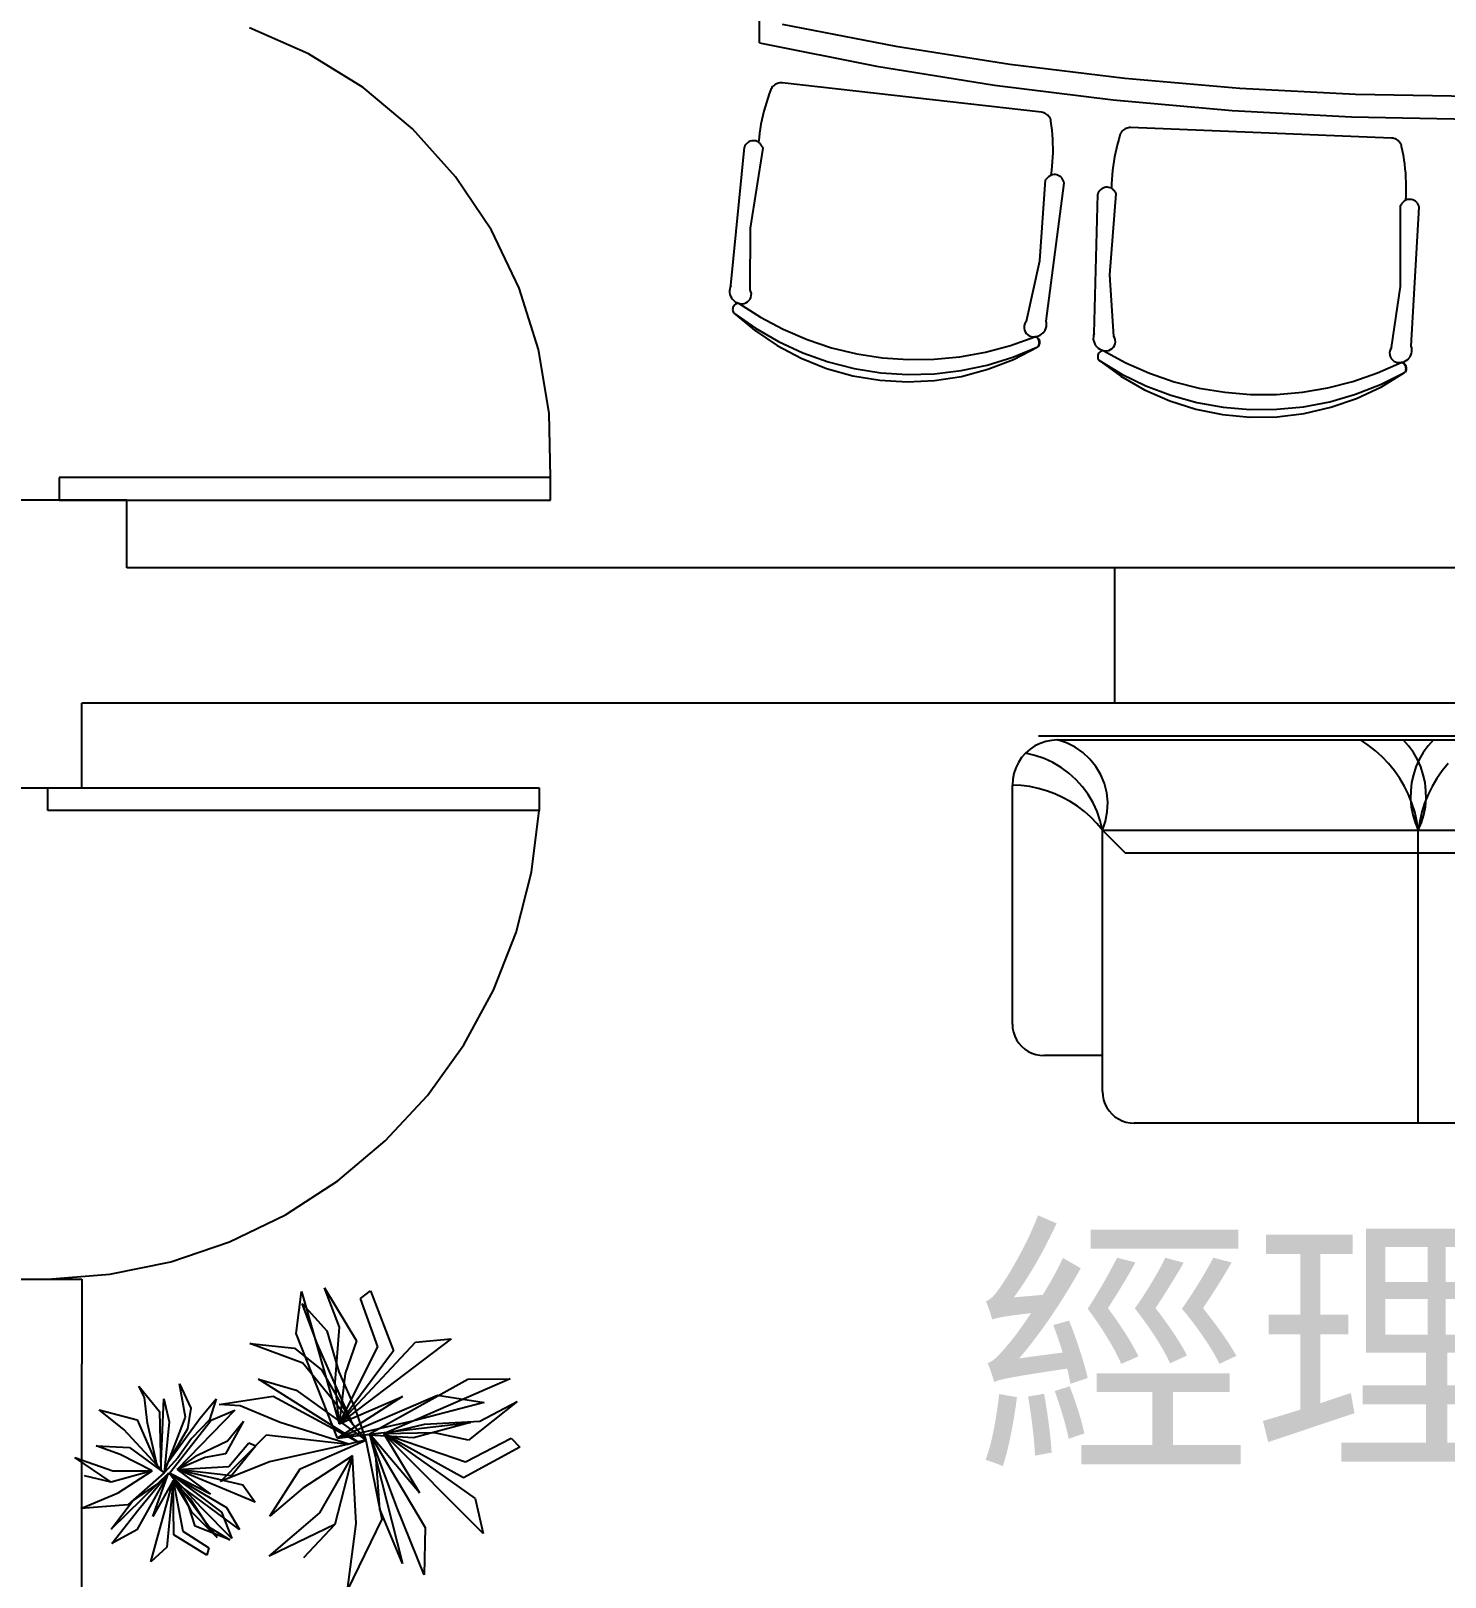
# Model space of a CAD drawing. Header units: centimetres. Extents: x 1966 to 8787, y 7398 to 12383.
# Drawn here: x 7792.5 to 8042.9, y 11177.7 to 11451.6 of the extents above; entities that cross this region are included whole.
import ezdxf

# ---------------------------------------------------------------- set-up
doc = ezdxf.new("R2010")
doc.units = ezdxf.units.CM
doc.styles.get("Standard").update_dxf_attribs({"font": 'arial.ttf', "height": 10})

# ---------------------------------------------------------------- blocks, each defined once
blk = doc.blocks.new('沙發組')
for p, q in [((-157.82, 0.5), (-260.42, 0.5)), ((-262.69, -2.49), (-263.38, -3.28)), ((-261.9, -1.8), (-262.69, -2.49)), ((-261.02, -2.89), (-262.69, -2.49)), ((-261.03, -1.22), (-261.9, -1.8)), ((-260.09, -0.76), (-261.03, -1.22)), ((-259.11, -0.42), (-260.09, -0.76)), ((-258.08, -0.22), (-259.11, -0.42)), ((-257.04, -0.15), (-258.08, -0.22)), ((-257.04, -0.15), (-203.4, -0.15)), ((-255.44, -0.68), (-257.04, -0.15)), ((-253.93, -1.43), (-255.44, -0.68)), ((-252.54, -2.39), (-253.93, -1.43)), ((-251.3, -3.54), (-252.54, -2.39)), ((-202.04, -1.05), (-203.4, -0.15)), ((-203.4, -0.15), (-195.82, -0.15)), ((-200.75, -2.06), (-202.04, -1.05)), ((-199.53, -3.16), (-200.75, -2.06)), ((-194.87, -1.22), (-195.82, -0.15)), ((-195.82, -0.15), (-190.46, -0.15)), ((-194.02, -2.39), (-194.87, -1.22)), ((-193.3, -3.63), (-194.02, -2.39)), ((-192.26, -2.39), (-192.98, -3.63)), ((-191.41, -1.22), (-192.26, -2.39)), ((-190.46, -0.15), (-191.41, -1.22)), ((-190.46, -0.15), (-182.88, -0.15)), ((-264.42, -5.08), (-264.75, -6.07)), ((-263.96, -4.14), (-264.42, -5.08)), ((-263.38, -3.28), (-263.96, -4.14)), ((-259.41, -3.45), (-261.02, -2.89)), ((-257.86, -4.16), (-259.41, -3.45)), ((-256.39, -5.03), (-257.86, -4.16)), ((-255.02, -6.05), (-256.39, -5.03)), ((-250.24, -4.86), (-251.3, -3.54)), ((-249.38, -6.31), (-250.24, -4.86)), ((-198.4, -4.34), (-199.53, -3.16)), ((-197.37, -5.61), (-198.4, -4.34)), ((-193.57, -4.94), (-194.02, -6.31)), ((-192.98, -3.63), (-193.57, -4.94)), ((-192.71, -4.94), (-193.3, -3.63)), ((-192.26, -6.31), (-192.71, -4.94)), ((-187.88, -4.34), (-188.91, -5.61)), ((-264.96, -7.1), (-265.03, -8.14)), ((-265.03, -50.47), (-265.03, -8.14)), ((-263.49, -8.22), (-265.03, -8.14)), ((-264.75, -6.07), (-264.96, -7.1)), ((-253.75, -7.19), (-255.02, -6.05)), ((-252.61, -8.46), (-253.75, -7.19)), ((-248.74, -7.87), (-249.38, -6.31)), ((-248.32, -9.5), (-248.74, -7.87)), ((-196.43, -6.96), (-197.37, -5.61)), ((-195.6, -8.37), (-196.43, -6.96)), ((-194.33, -7.71), (-194.49, -9.14)), ((-194.02, -6.31), (-194.33, -7.71)), ((-191.95, -7.71), (-192.26, -6.31)), ((-191.79, -9.14), (-191.95, -7.71)), ((-189.85, -6.96), (-190.68, -8.37)), ((-188.91, -5.61), (-189.85, -6.96)), ((-261.96, -8.42), (-263.49, -8.22)), ((-260.46, -8.73), (-261.96, -8.42)), ((-258.98, -9.15), (-260.46, -8.73)), ((-257.53, -9.68), (-258.98, -9.15)), ((-256.13, -10.32), (-257.53, -9.68)), ((-254.78, -11.06), (-256.13, -10.32)), ((-251.59, -9.83), (-252.61, -8.46)), ((-250.72, -11.3), (-251.59, -9.83)), ((-248.14, -11.18), (-248.32, -9.5)), ((-194.88, -9.83), (-195.6, -8.37)), ((-194.27, -11.35), (-194.88, -9.83)), ((-194.49, -9.14), (-194.51, -10.58)), ((-194.51, -10.58), (-194.39, -12.01)), ((-191.41, -9.83), (-192.02, -11.35)), ((-191.9, -12.01), (-191.77, -10.58)), ((-191.77, -10.58), (-191.79, -9.14)), ((-190.68, -8.37), (-191.41, -9.83)), ((-253.49, -11.89), (-254.78, -11.06)), ((-252.27, -12.82), (-253.49, -11.89)), ((-251.11, -13.84), (-252.27, -12.82)), ((-250.01, -12.85), (-250.72, -11.3)), ((-249.45, -14.46), (-250.01, -12.85)), ((-248.51, -14.53), (-248.21, -12.87)), ((-248.21, -12.87), (-248.14, -11.18)), ((-194.39, -12.01), (-194.11, -13.42)), ((-193.77, -12.91), (-194.27, -11.35)), ((-194.11, -13.42), (-193.7, -14.8)), ((-193.4, -14.51), (-193.77, -12.91)), ((-192.51, -12.91), (-192.89, -14.51)), ((-192.59, -14.8), (-192.17, -13.42)), ((-192.02, -11.35), (-192.51, -12.91)), ((-192.17, -13.42), (-191.9, -12.01)), ((-250.04, -14.95), (-251.11, -13.84)), ((-249.05, -16.13), (-250.04, -14.95)), ((-249.05, -16.13), (-249.45, -14.46)), ((-249.05, -16.13), (-248.51, -14.53)), ((-249.05, -16.13), (-193.14, -16.13)), ((-249.05, -16.13), (-245.07, -20.12)), ((-249.05, -56.06), (-249.05, -16.13)), ((-193.7, -14.8), (-193.14, -16.13)), ((-193.14, -16.13), (-193.4, -14.51)), ((-192.89, -14.51), (-193.14, -16.13)), ((-193.14, -16.13), (-192.59, -14.8)), ((-193.14, -68.04), (-193.14, -16.13)), ((-193.14, -16.13), (-129.24, -16.13)), ((-245.07, -20.12), (-77.32, -20.12)), ((-265.03, -50.47), (-264.98, -51.2)), ((-264.98, -51.2), (-264.84, -51.92)), ((-264.84, -51.92), (-264.6, -52.61)), ((-264.6, -52.61), (-264.28, -53.27)), ((-264.28, -53.27), (-263.87, -53.87)), ((-263.87, -53.87), (-263.39, -54.42)), ((-263.39, -54.42), (-262.84, -54.91)), ((-262.84, -54.91), (-262.23, -55.31)), ((-262.23, -55.31), (-261.57, -55.64)), ((-261.57, -55.64), (-260.88, -55.87)), ((-260.88, -55.87), (-260.16, -56.01)), ((-260.16, -56.01), (-259.43, -56.06)), ((-249.05, -56.06), (-259.43, -56.06)), ((-249.05, -62.45), (-249.05, -56.06)), ((-249.05, -62.45), (-249, -63.18)), ((-249, -63.18), (-248.86, -63.9)), ((-248.86, -63.9), (-248.63, -64.59)), ((-248.63, -64.59), (-248.3, -65.25)), ((-248.3, -65.25), (-247.9, -65.85)), ((-247.9, -65.85), (-247.41, -66.4)), ((-247.41, -66.4), (-246.86, -66.89)), ((-246.86, -66.89), (-246.26, -67.29)), ((-246.26, -67.29), (-245.6, -67.62)), ((-245.6, -67.62), (-244.91, -67.85)), ((-244.91, -67.85), (-244.19, -67.99)), ((-244.19, -67.99), (-243.46, -68.04)), ((-193.14, -68.04), (-243.46, -68.04)), ((-129.24, -68.04), (-193.14, -68.04))]:
    blk.add_line(p, q)
blk = doc.blocks.new('盆栽01')
for p, q in [((-10.7, 17.73), (-9.79, 25.18)), ((-9.79, 25.18), (-3.11, 1.76)), ((-3.06, 18.85), (-5.68, 25.86)), ((-5.68, 25.86), (-0.02, 16.44)), ((0.65, 23.97), (2.42, 25.32)), ((2.42, 25.32), (6.5, 14.67)), ((-7.02, 16), (-9.67, 23.09)), ((-9.67, 23.09), (-5.29, 18.22)), ((3.73, 15.41), (0.65, 23.97)), ((-3.38, -0.77), (-10.7, 17.73)), ((-5.29, 18.22), (-3.15, 10.95)), ((-3.8, 9.1), (-3.06, 18.85)), ((16.75, 16.82), (-3.11, 1.76)), ((-0.02, 16.44), (-2.06, 10.67)), ((10.44, 16.25), (16.75, 16.82)), ((-9.56, 12.5), (-18.94, 15.96)), ((-18.94, 15.96), (-11.01, 15.17)), ((-11.01, 15.17), (-6.25, 11.34)), ((-0.67, 1.63), (-7.02, 16)), ((-3.11, 1.76), (10.44, 16.25)), ((-3.11, 1.76), (3.73, 15.41)), ((6.5, 14.67), (-3.11, 1.76)), ((-0.67, 1.63), (-9.56, 12.5)), ((-6.25, 11.34), (-0.67, 1.63)), ((-37.59, 6.43), (-38.59, 8.45)), ((-38.59, 8.45), (-34.94, 3.92)), ((-30.33, 2.96), (-31.35, 8.87)), ((-31.35, 8.87), (-29.38, 4.51)), ((0.21, -1.46), (-17.39, 9.68)), ((-17.39, 9.68), (-10.74, 7.69)), ((-3.11, 1.76), (-3.8, 9.1)), ((-3.15, 10.95), (-0.3, 4.55)), ((-2.06, 10.67), (-3.11, 1.76)), ((2.29, -0.04), (19.66, 9.65)), ((27.17, 9.72), (4.83, 0.01)), ((19.66, 9.65), (27.17, 9.72)), ((-37.01, 1.87), (-37.59, 6.43)), ((-34.66, -6.31), (-34.15, 6.18)), ((-34.15, 6.18), (-33.19, 2.13)), ((-27.75, 2.68), (-24.87, 6.19)), ((-24.87, 6.19), (-26.08, 2.45)), ((-24.37, 5.16), (-14.78, 6.65)), ((-14.78, 6.65), (0.21, -1.46)), ((-10.74, 7.69), (1.6, -1.15)), ((-3.38, -0.77), (14.3, 6.82)), ((8.13, 6.61), (-3.38, -0.77)), ((-3.11, 1.76), (8.13, 6.61)), ((22.59, 5.52), (10.1, 2.3)), ((14.3, 6.82), (22.59, 5.52)), ((28.39, 5.74), (19.8, -1.11)), ((21.78, 2.21), (28.39, 5.74)), ((-41.2, 0.76), (-45.59, 4.22)), ((-45.59, 4.22), (-38.84, 2.47)), ((-34.94, 3.92), (-34.66, -6.31)), ((-33.32, -4.92), (-30.33, 2.96)), ((-21.6, 4.15), (-31.77, -6.34)), ((-29.38, 4.51), (-29.95, 0.89)), ((-25.75, 2.39), (-21.6, 4.15)), ((-20.62, 4.92), (-24.37, 5.16)), ((-13.55, 1.97), (-20.62, 4.92)), ((-0.3, 4.55), (1.6, -1.15)), ((-35.32, -5.6), (-41.2, 0.76)), ((-38.84, 2.47), (-35.32, -5.6)), ((-35.32, -5.6), (-37.01, 1.87)), ((-33.19, 2.13), (-34.08, -6.94)), ((-33.32, -4.92), (-27.75, 2.68)), ((-29.95, 0.89), (-33.32, -4.92)), ((-33.17, -6.96), (-25.75, 2.39)), ((-26.08, 2.45), (-29.22, -0.84)), ((-20.02, 2.22), (-23.22, -3.54)), ((-22.88, -1.24), (-20.02, 2.22)), ((-1.37, -1.82), (-13.55, 1.97)), ((10.1, 2.3), (-3.38, -0.77)), ((1.6, -1.15), (-0.67, 1.63)), ((1.29, -0.22), (20.15, 1.99)), ((4.83, 0.01), (12.02, 1.67)), ((13.81, 0.15), (4.83, 0.01)), ((4.83, 0.01), (19.27, -4.97)), ((18.9, -7.81), (4.83, 0.01)), ((4.83, 0.01), (20.99, -11.5)), ((22.38, -17.68), (4.83, 0.01)), ((4.83, 0.01), (11.12, -10.49)), ((20.15, 1.99), (10.07, -0.7)), ((12.02, 1.67), (21.78, 2.21)), ((19.8, -1.11), (13.81, 0.15)), ((-41.85, -3.7), (-46.15, -2.16)), ((-46.15, -2.16), (-40.2, -2.44)), ((-40.2, -2.44), (-34.08, -6.94)), ((-29.22, -0.84), (-31.69, -4.24)), ((-28.16, -3.78), (-22.88, -1.24)), ((-24.11, -8.47), (-15.95, -0.18)), ((-22.62, -5.8), (-19.1, -1.63)), ((-17.87, -2.15), (-22.18, -7.46)), ((-19.1, -1.63), (-17.87, -2.15)), ((-15.95, -0.18), (-1.37, -1.82)), ((-1.37, -1.82), (-15.44, -5)), ((-9.99, -6.24), (1.6, -1.15)), ((-3.38, -0.77), (1.29, -0.22)), ((0.21, -1.46), (-1.37, -1.82)), ((1.6, -1.15), (0.21, -1.46)), ((10.07, -0.7), (1.29, -0.22)), ((1.6, -1.15), (4.44, -15.15)), ((11.12, -10.49), (2.29, -0.04)), ((2.29, -0.04), (12.15, -16.58)), ((7.11, -13), (2.29, -0.04)), ((2.29, -0.04), (3.45, -4.61)), ((28.92, -2.36), (18.9, -7.81)), ((19.27, -4.97), (27.35, -0.79)), ((27.35, -0.79), (28.92, -2.36)), ((-43.47, -8.57), (-49.88, -4.21)), ((-49.88, -4.21), (-43.2, -6.56)), ((-36.22, -6.57), (-41.85, -3.7)), ((-31.69, -4.24), (-34.08, -6.94)), ((-34.08, -6.94), (-33.32, -4.92)), ((-31.77, -6.34), (-28.16, -3.78)), ((-26.82, -4.22), (-31.77, -6.34)), ((-23.22, -3.54), (-26.82, -4.22)), ((-15.44, -5), (-24.11, -8.47)), ((-0.72, -3.94), (-9.55, -9.67)), ((-6.55, -13.99), (-0.72, -3.94)), ((-0.72, -3.94), (-3.87, -16.07)), ((-0.1, -15.9), (-0.72, -3.94)), ((4.13, -13.37), (3.45, -4.61)), ((3.45, -4.61), (8.12, -23.01)), ((-43.47, -8.57), (-48.22, -7.48)), ((-36.22, -6.57), (-43.47, -8.57)), ((-43.2, -6.56), (-36.22, -6.57)), ((-42.25, -10.48), (-36.22, -6.57)), ((-34.08, -6.94), (-40.51, -12.61)), ((-33.3, -6.96), (-38.93, -17.05)), ((-38.59, -13.35), (-33.3, -6.96)), ((-36.08, -14.69), (-33.3, -6.96)), ((-34.66, -6.31), (-35.32, -5.6)), ((-33.3, -6.96), (-35.32, -8.94)), ((-34.08, -6.94), (-34.66, -6.31)), ((-33.3, -6.96), (-23.05, -13.08)), ((-25.88, -10.73), (-33.17, -6.96)), ((-33.17, -6.96), (-23.92, -13.87)), ((-27.53, -13.04), (-33.17, -6.96)), ((-33.17, -6.96), (-31.48, -9.22)), ((-31.77, -6.34), (-22.62, -5.8)), ((-22.18, -7.46), (-31.77, -6.34)), ((-31.77, -6.34), (-20.18, -9.03)), ((-17.99, -12.15), (-31.77, -6.34)), ((-31.77, -6.34), (-25.88, -10.73)), ((-15.36, -14.59), (-9.99, -6.24)), ((-48.83, -13.23), (-42.25, -10.48)), ((-35.32, -8.94), (-43.48, -16.89)), ((-39.67, -11.92), (-35.32, -8.94)), ((-36.44, -22.69), (-32.5, -8.27)), ((-32.5, -8.27), (-36.08, -14.69)), ((-32.5, -8.27), (-33.64, -20.12)), ((-20.76, -16.96), (-32.5, -8.27)), ((-32.5, -8.27), (-29.49, -11.51)), ((-29.74, -12.89), (-32.5, -8.27)), ((-32.5, -8.27), (-30.76, -17.26)), ((-32.35, -17.92), (-32.5, -8.27)), ((-29.1, -13.93), (-31.48, -9.22)), ((-31.48, -9.22), (-24.68, -18.36)), ((-20.18, -9.03), (-17.99, -12.15)), ((-9.55, -9.67), (-15.36, -14.59)), ((-40.51, -12.61), (-48.83, -13.23)), ((-43.48, -16.89), (-39.67, -11.92)), ((-43.35, -19.46), (-38.59, -13.35)), ((-28.6, -16.38), (-29.74, -12.89)), ((-29.49, -11.51), (-26.28, -16.42)), ((-22.11, -18.57), (-27.53, -13.04)), ((-23.05, -13.08), (-20.76, -16.96)), ((8.12, -23.01), (4.13, -13.37)), ((11.95, -24.97), (7.11, -13)), ((20.99, -11.5), (22.38, -17.68)), ((-24.68, -18.36), (-29.1, -13.93)), ((-22.46, -18.79), (-28.6, -16.38)), ((-26.28, -16.42), (-22.46, -18.79)), ((-23.92, -13.87), (-22.11, -18.57)), ((-15.5, -21.69), (-6.55, -13.99)), ((-3.87, -16.07), (-15.5, -21.69)), ((-3.87, -16.07), (-9.4, -22)), ((4.44, -15.15), (-1.61, -27.68)), ((-1.61, -27.68), (-0.1, -15.9)), ((-38.93, -17.05), (-43.35, -19.46)), ((-26.51, -21.5), (-32.35, -17.92)), ((-30.76, -17.26), (-26.17, -20.21)), ((12.15, -16.58), (11.95, -24.97)), ((-33.64, -20.12), (-36.44, -22.69)), ((-26.17, -20.21), (-26.51, -21.5))]:
    blk.add_line(p, q)
blk = doc.blocks.new('會議桌椅')
for p, q in [((-125.8, -53.6), (-125.8, 45.61)), ((-121.75, -50.32), (-101.65, -54.2)), ((-125.8, -53.6), (-105.04, -57.71)), ((-101.65, -54.2), (-81.43, -57.38)), ((-81.43, -57.38), (-61.11, -59.86)), ((-105.04, -57.71), (-84.16, -61.08)), ((-61.11, -59.86), (-40.71, -61.63)), ((-124.05, -62.64), (-124.32, -63.39)), ((-123.77, -61.89), (-124.05, -62.64)), ((-123.68, -61.71), (-123.77, -61.89)), ((-123.57, -61.53), (-123.68, -61.71)), ((-123.45, -61.36), (-123.57, -61.53)), ((-123.31, -61.21), (-123.45, -61.36)), ((-123.15, -61.08), (-123.31, -61.21)), ((-122.98, -60.96), (-123.15, -61.08)), ((-122.79, -60.87), (-122.98, -60.96)), ((-122.6, -60.79), (-122.79, -60.87)), ((-122.4, -60.73), (-122.6, -60.79)), ((-122.2, -60.7), (-122.4, -60.73)), ((-121.99, -60.69), (-122.2, -60.7)), ((-121.79, -60.7), (-121.99, -60.69)), ((-75.83, -65.89), (-121.79, -60.7)), ((-84.16, -61.08), (-63.16, -63.71)), ((-40.71, -61.63), (-20.27, -62.69)), ((-20.27, -62.69), (0.2, -63.05)), ((-125, -65.68), (-125.19, -66.46)), ((-124.79, -64.91), (-125, -65.68)), ((-124.56, -64.15), (-124.79, -64.91)), ((-124.32, -63.39), (-124.56, -64.15)), ((-63.16, -63.71), (-42.09, -65.59)), ((-42.09, -65.59), (-20.96, -66.72)), ((-125.52, -68.02), (-125.65, -68.81)), ((-125.36, -67.24), (-125.52, -68.02)), ((-125.19, -66.46), (-125.36, -67.24)), ((-75.63, -65.92), (-75.83, -65.89)), ((-75.43, -65.98), (-75.63, -65.92)), ((-75.24, -66.06), (-75.43, -65.98)), ((-75.06, -66.16), (-75.24, -66.06)), ((-74.89, -66.27), (-75.06, -66.16)), ((-74.73, -66.41), (-74.89, -66.27)), ((-74.59, -66.56), (-74.73, -66.41)), ((-74.47, -66.73), (-74.59, -66.56)), ((-74.36, -66.9), (-74.47, -66.73)), ((-74.28, -67.09), (-74.36, -66.9)), ((-74.21, -67.29), (-74.28, -67.09)), ((-74.17, -67.49), (-74.21, -67.29)), ((-74.06, -68.28), (-74.17, -67.49)), ((-73.97, -69.08), (-74.06, -68.28)), ((-20.96, -66.72), (0.2, -67.1)), ((-127.64, -71.13), (-127.86, -71.26)), ((-127.41, -71.02), (-127.64, -71.13)), ((-127.16, -70.96), (-127.41, -71.02)), ((-126.91, -70.93), (-127.16, -70.96)), ((-126.66, -70.94), (-126.91, -70.93)), ((-126.41, -70.98), (-126.66, -70.94)), ((-126.17, -71.07), (-126.41, -70.98)), ((-125.94, -71.18), (-126.17, -71.07)), ((-125.86, -70.39), (-125.94, -71.18)), ((-125.86, -71.26), (-125.94, -71.18)), ((-125.77, -69.6), (-125.86, -70.39)), ((-125.65, -68.81), (-125.77, -69.6)), ((-73.9, -69.87), (-73.97, -69.08)), ((-73.84, -70.67), (-73.9, -69.87)), ((-73.81, -71.46), (-73.84, -70.67)), ((-62.18, -70.71), (-62.39, -71.48)), ((-61.95, -69.95), (-62.18, -70.71)), ((-61.88, -69.75), (-61.95, -69.95)), ((-61.78, -69.57), (-61.88, -69.75)), ((-61.67, -69.4), (-61.78, -69.57)), ((-61.54, -69.24), (-61.67, -69.4)), ((-61.39, -69.09), (-61.54, -69.24)), ((-61.23, -68.96), (-61.39, -69.09)), ((-61.05, -68.85), (-61.23, -68.96)), ((-60.87, -68.76), (-61.05, -68.85)), ((-60.67, -68.69), (-60.87, -68.76)), ((-60.47, -68.65), (-60.67, -68.69)), ((-60.27, -68.62), (-60.47, -68.65)), ((-60.06, -68.62), (-60.27, -68.62)), ((-13.85, -70.47), (-60.06, -68.62)), ((-13.65, -70.49), (-13.85, -70.47)), ((-13.45, -70.54), (-13.65, -70.49)), ((-13.25, -70.6), (-13.45, -70.54)), ((-13.06, -70.68), (-13.25, -70.6)), ((-12.88, -70.79), (-13.06, -70.68)), ((-12.72, -70.91), (-12.88, -70.79)), ((-12.56, -71.05), (-12.72, -70.91)), ((-12.43, -71.21), (-12.56, -71.05)), ((-12.31, -71.38), (-12.43, -71.21)), ((-130.84, -96.6), (-128.46, -72.06)), ((-128.36, -71.83), (-128.46, -72.06)), ((-128.22, -71.62), (-128.36, -71.83)), ((-128.05, -71.42), (-128.22, -71.62)), ((-127.86, -71.26), (-128.05, -71.42)), ((-127.35, -86.44), (-125.16, -72.24)), ((-125.78, -71.33), (-125.86, -71.26)), ((-125.7, -71.41), (-125.78, -71.33)), ((-125.63, -71.49), (-125.7, -71.41)), ((-125.56, -71.58), (-125.63, -71.49)), ((-125.49, -71.67), (-125.56, -71.58)), ((-125.43, -71.76), (-125.49, -71.67)), ((-125.37, -71.85), (-125.43, -71.76)), ((-125.31, -71.94), (-125.37, -71.85)), ((-125.26, -72.04), (-125.31, -71.94)), ((-125.21, -72.14), (-125.26, -72.04)), ((-125.16, -72.24), (-125.21, -72.14)), ((-73.87, -74.65), (-73.83, -73.86)), ((-73.83, -73.86), (-73.8, -73.06)), ((-73.8, -72.26), (-73.81, -71.46)), ((-73.8, -73.06), (-73.8, -72.26)), ((-62.91, -73.82), (-63.04, -74.6)), ((-62.75, -73.03), (-62.91, -73.82)), ((-62.58, -72.26), (-62.75, -73.03)), ((-62.39, -71.48), (-62.58, -72.26)), ((-12.21, -71.56), (-12.31, -71.38)), ((-12.13, -71.75), (-12.21, -71.56)), ((-12.08, -71.95), (-12.13, -71.75)), ((-11.91, -72.73), (-12.08, -71.95)), ((-11.76, -73.52), (-11.91, -72.73)), ((-11.63, -74.3), (-11.76, -73.52)), ((-74.12, -77.03), (-74.02, -76.24)), ((-74.02, -76.24), (-73.94, -75.45)), ((-73.94, -75.45), (-73.87, -74.65)), ((-63.25, -76.19), (-63.33, -76.98)), ((-63.16, -75.39), (-63.25, -76.19)), ((-63.04, -74.6), (-63.16, -75.39)), ((-11.52, -75.09), (-11.63, -74.3)), ((-11.43, -75.89), (-11.52, -75.09)), ((-11.36, -76.68), (-11.43, -75.89)), ((-11.31, -77.48), (-11.36, -76.68)), ((-76.14, -92.23), (-75.11, -77.89)), ((-75.05, -77.8), (-75.11, -77.89)), ((-74.98, -77.71), (-75.05, -77.8)), ((-75.01, -102.9), (-71.86, -78.45)), ((-74.9, -77.63), (-74.98, -77.71)), ((-74.83, -77.55), (-74.9, -77.63)), ((-74.75, -77.48), (-74.83, -77.55)), ((-74.67, -77.4), (-74.75, -77.48)), ((-74.58, -77.33), (-74.67, -77.4)), ((-74.49, -77.27), (-74.58, -77.33)), ((-74.4, -77.2), (-74.49, -77.27)), ((-74.31, -77.14), (-74.4, -77.2)), ((-74.22, -77.09), (-74.31, -77.14)), ((-74.12, -77.03), (-74.22, -77.09)), ((-73.88, -76.97), (-74.12, -77.03)), ((-73.62, -76.94), (-73.88, -76.97)), ((-73.37, -76.95), (-73.62, -76.94)), ((-73.12, -77), (-73.37, -76.95)), ((-72.88, -77.09), (-73.12, -77)), ((-72.65, -77.21), (-72.88, -77.09)), ((-72.45, -77.36), (-72.65, -77.21)), ((-72.27, -77.54), (-72.45, -77.36)), ((-72.12, -77.74), (-72.27, -77.54)), ((-71.99, -77.96), (-72.12, -77.74)), ((-71.91, -78.2), (-71.99, -77.96)), ((-71.86, -78.45), (-71.91, -78.2)), ((-64.92, -79.32), (-65.15, -79.44)), ((-64.68, -79.24), (-64.92, -79.32)), ((-64.43, -79.19), (-64.68, -79.24)), ((-64.18, -79.18), (-64.43, -79.19)), ((-63.93, -79.21), (-64.18, -79.18)), ((-63.68, -79.27), (-63.93, -79.21)), ((-63.45, -79.37), (-63.68, -79.27)), ((-63.43, -78.57), (-63.45, -79.37)), ((-63.36, -79.44), (-63.45, -79.37)), ((-63.39, -77.78), (-63.43, -78.57)), ((-63.33, -76.98), (-63.39, -77.78)), ((-11.28, -78.27), (-11.31, -77.48)), ((-11.26, -79.07), (-11.28, -78.27)), ((-11.27, -79.87), (-11.26, -79.07)), ((-66.5, -105.07), (-65.9, -80.43)), ((-65.81, -80.19), (-65.9, -80.43)), ((-65.69, -79.97), (-65.81, -80.19)), ((-65.54, -79.76), (-65.69, -79.97)), ((-65.35, -79.59), (-65.54, -79.76)), ((-65.15, -79.44), (-65.35, -79.59)), ((-63.76, -94.69), (-62.6, -80.37)), ((-63.27, -79.51), (-63.36, -79.44)), ((-63.19, -79.58), (-63.27, -79.51)), ((-63.11, -79.66), (-63.19, -79.58)), ((-63.04, -79.74), (-63.11, -79.66)), ((-62.96, -79.82), (-63.04, -79.74)), ((-62.89, -79.9), (-62.96, -79.82)), ((-62.83, -79.99), (-62.89, -79.9)), ((-62.77, -80.08), (-62.83, -79.99)), ((-62.71, -80.17), (-62.77, -80.08)), ((-62.65, -80.27), (-62.71, -80.17)), ((-62.6, -80.37), (-62.65, -80.27)), ((-12.08, -82.12), (-12.14, -82.21)), ((-12.01, -82.03), (-12.08, -82.12)), ((-11.93, -81.95), (-12.01, -82.03)), ((-11.86, -81.87), (-11.93, -81.95)), ((-11.78, -81.8), (-11.86, -81.87)), ((-11.7, -81.72), (-11.78, -81.8)), ((-11.61, -81.65), (-11.7, -81.72)), ((-11.52, -81.59), (-11.61, -81.65)), ((-11.43, -81.52), (-11.52, -81.59)), ((-11.34, -81.46), (-11.43, -81.52)), ((-11.34, -81.46), (-11.3, -80.67)), ((-11.1, -81.38), (-11.34, -81.46)), ((-11.3, -80.67), (-11.27, -79.87)), ((-10.85, -81.34), (-11.1, -81.38)), ((-10.6, -81.33), (-10.85, -81.34)), ((-10.34, -81.36), (-10.6, -81.33)), ((-10.1, -81.43), (-10.34, -81.36)), ((-9.87, -81.53), (-10.1, -81.43)), ((-9.65, -81.67), (-9.87, -81.53)), ((-9.46, -81.83), (-9.65, -81.67)), ((-9.29, -82.02), (-9.46, -81.83)), ((-9.15, -82.24), (-9.29, -82.02)), ((-12.21, -82.3), (-12.27, -82.39)), ((-12.26, -96.76), (-12.27, -82.39)), ((-12.14, -82.21), (-12.21, -82.3)), ((-10.36, -107.33), (-8.98, -82.71)), ((-9.05, -82.47), (-9.15, -82.24)), ((-8.98, -82.71), (-9.05, -82.47)), ((-127.42, -97.38), (-127.35, -86.44)), ((-78.52, -102.9), (-76.14, -92.23)), ((-63.03, -105.6), (-63.76, -94.69)), ((-131.05, -97.21), (-131.08, -97.53)), ((-131.08, -97.53), (-131.07, -97.85)), ((-131.07, -97.85), (-131.01, -98.17)), ((-130.97, -96.9), (-131.05, -97.21)), ((-131.01, -98.17), (-130.9, -98.48)), ((-130.84, -96.6), (-130.97, -96.9)), ((-130.9, -98.48), (-130.75, -98.76)), ((-127.29, -97.69), (-127.42, -97.38)), ((-127.3, -98.69), (-127.23, -98.36)), ((-127.22, -98.02), (-127.29, -97.69)), ((-127.23, -98.36), (-127.22, -98.02)), ((-13.86, -107.58), (-12.26, -96.76)), ((-130.75, -98.76), (-130.56, -99.03)), ((-130.56, -99.03), (-130.34, -99.26)), ((-130.53, -100.67), (-130.54, -100.86)), ((-130.54, -100.86), (-130.52, -101.05)), ((-130.48, -100.49), (-130.53, -100.67)), ((-130.52, -101.05), (-130.47, -101.23)), ((-130.41, -100.31), (-130.48, -100.49)), ((-130.47, -101.23), (-130.39, -101.4)), ((-130.31, -100.15), (-130.41, -100.31)), ((-130.34, -99.26), (-130.08, -99.45)), ((-130.18, -100.01), (-130.31, -100.15)), ((-130.03, -99.9), (-130.18, -100.01)), ((-130.08, -99.45), (-129.8, -99.61)), ((-129.86, -99.81), (-130.03, -99.9)), ((-129.68, -99.75), (-129.86, -99.81)), ((-129.8, -99.61), (-129.49, -99.72)), ((-129.49, -99.72), (-129.68, -99.75)), ((-129.49, -99.72), (-125.63, -102.2)), ((-129.49, -99.72), (-129.17, -99.81)), ((-129.17, -99.81), (-128.83, -99.84)), ((-128.83, -99.84), (-128.49, -99.79)), ((-128.49, -99.79), (-128.18, -99.68)), ((-128.18, -99.68), (-127.89, -99.5)), ((-127.89, -99.5), (-127.64, -99.27)), ((-127.64, -99.27), (-127.44, -99)), ((-127.44, -99), (-127.3, -98.69)), ((-130.39, -101.4), (-126.51, -104.14)), ((-130.39, -101.4), (-126.68, -104.51)), ((-125.63, -102.2), (-121.58, -104.35)), ((-78.92, -103.81), (-78.93, -104.15)), ((-78.85, -103.48), (-78.92, -103.81)), ((-78.72, -103.17), (-78.85, -103.48)), ((-78.52, -102.9), (-78.72, -103.17)), ((-75.07, -104.18), (-74.98, -103.86)), ((-74.95, -103.22), (-75.01, -102.9)), ((-74.98, -103.86), (-74.94, -103.54)), ((-74.94, -103.54), (-74.95, -103.22)), ((-126.68, -104.51), (-122.67, -107.22)), ((-126.51, -104.14), (-122.4, -106.52)), ((-122.4, -106.52), (-118.08, -108.51)), ((-121.58, -104.35), (-117.36, -106.15)), ((-117.36, -106.15), (-113.01, -107.6)), ((-81.34, -107.2), (-77.02, -105.65)), ((-78.93, -104.15), (-78.86, -104.48)), ((-78.86, -104.48), (-78.73, -104.8)), ((-78.73, -104.8), (-78.54, -105.08)), ((-78.54, -105.08), (-78.29, -105.31)), ((-78.29, -105.31), (-78.01, -105.49)), ((-78.01, -105.49), (-77.69, -105.61)), ((-77.69, -105.61), (-77.36, -105.66)), ((-77.36, -105.66), (-77.02, -105.65)), ((-77.02, -105.65), (-76.7, -105.6)), ((-76.84, -105.72), (-77.02, -105.65)), ((-76.82, -105.69), (-77.02, -105.65)), ((-76.68, -105.81), (-76.84, -105.72)), ((-76.64, -105.78), (-76.82, -105.69)), ((-76.7, -105.6), (-76.39, -105.51)), ((-76.54, -105.94), (-76.68, -105.81)), ((-76.48, -105.9), (-76.64, -105.78)), ((-76.42, -106.08), (-76.54, -105.94)), ((-76.34, -106.04), (-76.48, -105.9)), ((-76.32, -106.25), (-76.42, -106.08)), ((-76.39, -105.51), (-76.09, -105.38)), ((-76.24, -106.21), (-76.34, -106.04)), ((-76.26, -106.43), (-76.32, -106.25)), ((-76.23, -106.61), (-76.26, -106.43)), ((-76.25, -106.99), (-76.22, -106.8)), ((-76.17, -106.4), (-76.24, -106.21)), ((-76.22, -106.8), (-76.23, -106.61)), ((-76.18, -106.99), (-76.14, -106.8)), ((-76.13, -106.6), (-76.17, -106.4)), ((-76.14, -106.8), (-76.13, -106.6)), ((-76.09, -105.38), (-75.82, -105.21)), ((-75.82, -105.21), (-75.58, -104.99)), ((-75.58, -104.99), (-75.37, -104.75)), ((-75.37, -104.75), (-75.2, -104.47)), ((-75.2, -104.47), (-75.07, -104.18)), ((-66.66, -105.7), (-66.67, -106.02)), ((-66.67, -106.02), (-66.64, -106.34)), ((-66.61, -105.38), (-66.66, -105.7)), ((-66.64, -106.34), (-66.55, -106.65)), ((-66.5, -105.07), (-66.61, -105.38)), ((-66.55, -106.65), (-66.42, -106.95)), ((-62.88, -105.9), (-63.03, -105.6)), ((-62.79, -106.23), (-62.88, -105.9)), ((-62.82, -106.9), (-62.77, -106.57)), ((-62.77, -106.57), (-62.79, -106.23)), ((-122.67, -107.22), (-118.39, -109.47)), ((-118.39, -109.47), (-113.89, -111.27)), ((-118.08, -108.51), (-113.61, -110.1)), ((-113.01, -107.6), (-108.55, -108.68)), ((-108.55, -108.68), (-104.01, -109.38)), ((-104.01, -109.38), (-99.44, -109.71)), ((-94.85, -109.65), (-90.28, -109.21)), ((-90.28, -109.21), (-85.77, -108.39)), ((-85.77, -108.39), (-81.34, -107.2)), ((-85.45, -110.69), (-80.92, -109.29)), ((-80.92, -109.29), (-76.52, -107.48)), ((-80.83, -109.69), (-76.52, -107.48)), ((-76.52, -107.48), (-76.41, -107.33)), ((-76.52, -107.48), (-76.38, -107.34)), ((-76.41, -107.33), (-76.31, -107.17)), ((-76.38, -107.34), (-76.26, -107.18)), ((-76.31, -107.17), (-76.25, -106.99)), ((-76.26, -107.18), (-76.18, -106.99)), ((-66.42, -106.95), (-66.26, -107.23)), ((-66.26, -107.23), (-66.05, -107.47)), ((-66.05, -107.47), (-65.81, -107.69)), ((-65.86, -108.93), (-65.89, -109.11)), ((-65.89, -109.11), (-65.89, -109.3)), ((-65.89, -109.3), (-65.86, -109.49)), ((-65.8, -108.75), (-65.86, -108.93)), ((-65.86, -109.49), (-65.79, -109.67)), ((-65.81, -107.69), (-65.53, -107.87)), ((-65.71, -108.58), (-65.8, -108.75)), ((-65.59, -108.43), (-65.71, -108.58)), ((-65.45, -108.31), (-65.59, -108.43)), ((-65.53, -107.87), (-65.24, -108)), ((-65.29, -108.21), (-65.45, -108.31)), ((-65.12, -108.13), (-65.29, -108.21)), ((-65.24, -108), (-64.93, -108.09)), ((-64.93, -108.09), (-65.12, -108.13)), ((-64.93, -108.09), (-60.9, -110.29)), ((-64.93, -108.09), (-64.6, -108.16)), ((-64.6, -108.16), (-64.26, -108.16)), ((-64.26, -108.16), (-63.93, -108.09)), ((-63.93, -108.09), (-63.62, -107.95)), ((-63.62, -107.95), (-63.34, -107.76)), ((-63.34, -107.76), (-63.11, -107.51)), ((-63.11, -107.51), (-62.93, -107.22)), ((-62.93, -107.22), (-62.82, -106.9)), ((-14.15, -108.19), (-14.2, -108.52)), ((-14.2, -108.52), (-14.18, -108.86)), ((-14.18, -108.86), (-14.09, -109.19)), ((-14.04, -107.87), (-14.15, -108.19)), ((-14.09, -109.19), (-13.93, -109.49)), ((-13.86, -107.58), (-14.04, -107.87)), ((-13.93, -109.49), (-13.72, -109.75)), ((-11, -109.69), (-10.78, -109.46)), ((-10.78, -109.46), (-10.59, -109.2)), ((-10.59, -109.2), (-10.44, -108.91)), ((-10.44, -108.91), (-10.33, -108.61)), ((-10.28, -107.64), (-10.36, -107.33)), ((-10.33, -108.61), (-10.26, -108.29)), ((-10.25, -107.97), (-10.28, -107.64)), ((-10.26, -108.29), (-10.25, -107.97)), ((-113.89, -111.27), (-109.23, -112.57)), ((-113.61, -110.1), (-109, -111.28)), ((-109, -111.28), (-104.31, -112.03)), ((-104.31, -112.03), (-99.57, -112.34)), ((-99.57, -112.34), (-94.82, -112.22)), ((-99.44, -109.71), (-94.85, -109.65)), ((-94.82, -112.22), (-90.1, -111.67)), ((-90.1, -111.67), (-85.45, -110.69)), ((-90.02, -112.68), (-85.34, -111.43)), ((-85.34, -111.43), (-80.83, -109.69)), ((-65.79, -109.67), (-65.7, -109.83)), ((-65.7, -109.83), (-61.63, -112.29)), ((-65.7, -109.83), (-61.78, -112.67)), ((-61.63, -112.29), (-57.36, -114.36)), ((-60.9, -110.29), (-56.7, -112.13)), ((-56.7, -112.13), (-52.36, -113.63)), ((-20.69, -113.58), (-16.36, -112.08)), ((-16.36, -112.08), (-12.17, -110.21)), ((-15.79, -114.13), (-11.54, -112.01)), ((-15.67, -114.52), (-11.54, -112.01)), ((-13.72, -109.75), (-13.46, -109.97)), ((-13.46, -109.97), (-13.16, -110.13)), ((-13.16, -110.13), (-12.84, -110.22)), ((-12.84, -110.22), (-12.5, -110.25)), ((-12.5, -110.25), (-12.17, -110.21)), ((-12.17, -110.21), (-11.85, -110.15)), ((-11.99, -110.27), (-12.17, -110.21)), ((-11.97, -110.25), (-12.17, -110.21)), ((-11.82, -110.36), (-11.99, -110.27)), ((-11.78, -110.32), (-11.97, -110.25)), ((-11.85, -110.15), (-11.55, -110.04)), ((-11.67, -110.47), (-11.82, -110.36)), ((-11.61, -110.42), (-11.78, -110.32)), ((-11.53, -110.61), (-11.67, -110.47)), ((-11.46, -110.56), (-11.61, -110.42)), ((-11.55, -110.04), (-11.26, -109.88)), ((-11.54, -112.01), (-11.43, -111.85)), ((-11.54, -112.01), (-11.41, -111.86)), ((-11.43, -110.76), (-11.53, -110.61)), ((-11.35, -110.72), (-11.46, -110.56)), ((-11.35, -110.93), (-11.43, -110.76)), ((-11.43, -111.85), (-11.35, -111.68)), ((-11.41, -111.86), (-11.3, -111.69)), ((-11.26, -110.9), (-11.35, -110.72)), ((-11.31, -111.12), (-11.35, -110.93)), ((-11.35, -111.68), (-11.31, -111.5)), ((-11.29, -111.31), (-11.31, -111.12)), ((-11.31, -111.5), (-11.29, -111.31)), ((-11.3, -111.69), (-11.24, -111.5)), ((-11.26, -109.88), (-11, -109.69)), ((-11.21, -111.1), (-11.26, -110.9)), ((-11.24, -111.5), (-11.21, -111.3)), ((-11.21, -111.3), (-11.21, -111.1)), ((-109.23, -112.57), (-104.46, -113.37)), ((-104.46, -113.37), (-99.63, -113.65)), ((-99.63, -113.65), (-94.8, -113.42)), ((-94.8, -113.42), (-90.02, -112.68)), ((-61.78, -112.67), (-57.58, -115.07)), ((-57.36, -114.36), (-52.92, -116.04)), ((-52.36, -113.63), (-47.92, -114.76)), ((-47.92, -114.76), (-43.39, -115.51)), ((-29.66, -115.49), (-25.14, -114.72)), ((-25.14, -114.72), (-20.69, -113.58)), ((-20.22, -115.85), (-15.79, -114.13)), ((-20.05, -116.58), (-15.67, -114.52)), ((-57.58, -115.07), (-53.15, -117.02)), ((-53.15, -117.02), (-48.54, -118.48)), ((-52.92, -116.04), (-48.34, -117.3)), ((-48.34, -117.3), (-43.66, -118.14)), ((-43.39, -115.51), (-38.82, -115.89)), ((-38.82, -115.89), (-34.23, -115.88)), ((-34.23, -115.88), (-29.66, -115.49)), ((-29.45, -118.06), (-24.78, -117.17)), ((-24.78, -117.17), (-20.22, -115.85)), ((-24.62, -118.16), (-20.05, -116.58)), ((-48.54, -118.48), (-43.8, -119.44)), ((-43.8, -119.44), (-38.98, -119.89)), ((-43.66, -118.14), (-38.93, -118.55)), ((-38.98, -119.89), (-34.14, -119.83)), ((-38.93, -118.55), (-34.18, -118.52)), ((-34.18, -118.52), (-29.45, -118.06)), ((-34.14, -119.83), (-29.34, -119.25)), ((-29.34, -119.25), (-24.62, -118.16))]:
    blk.add_line(p, q)

msp = doc.modelspace()

# ---------------------------------------------------------------- linework, layer by layer
for p, q in [((7841.64, 11447.56), (7831.2, 11452.13)), ((7851.33, 11441.56), (7841.64, 11447.56)), ((7860.08, 11434.24), (7851.33, 11441.56)), ((7867.7, 11425.76), (7860.08, 11434.24)), ((7874.04, 11416.28), (7867.7, 11425.76)), ((7878.97, 11406.01), (7874.04, 11416.28)), ((7882.41, 11395.14), (7878.97, 11406.01)), ((7884.26, 11383.89), (7882.41, 11395.14)), ((7884.51, 11372.49), (7884.26, 11383.89)), ((7884.51, 11372.49), (7797.51, 11372.49)), ((7797.51, 11372.49), (7797.51, 11368.49)), ((7884.51, 11368.49), (7884.51, 11372.49)), ((7809.51, 11368.49), (7785.51, 11368.49)), ((7797.51, 11368.49), (7809.51, 11368.49)), ((7809.51, 11356.49), (7809.51, 11368.49)), ((7809.51, 11368.49), (7884.51, 11368.49)), ((7879.51, 11356.49), (7809.51, 11356.49)), ((7984.36, 11356.49), (7879.51, 11356.49)), ((7984.36, 11356.49), (7984.36, 11332.49)), ((8086.96, 11356.49), (7984.36, 11356.49)), ((7984.36, 11332.49), (7801.51, 11332.49)), ((7801.51, 11317.49), (7801.51, 11332.49)), ((8086.96, 11332.49), (7984.36, 11332.49)), ((7789.51, 11317.49), (7795.51, 11317.49)), ((7795.51, 11317.49), (7801.51, 11317.49)), ((7795.51, 11313.49), (7795.51, 11317.49)), ((7801.51, 11317.49), (7882.51, 11317.49)), ((7882.51, 11317.49), (7882.51, 11313.49)), ((7882.51, 11313.49), (7795.51, 11313.49)), ((7881.14, 11302.57), (7882.51, 11313.49)), ((7878.42, 11291.9), (7881.14, 11302.57)), ((7874.41, 11281.66), (7878.42, 11291.9)), ((7869.15, 11271.99), (7874.41, 11281.66)), ((7862.73, 11263.04), (7869.15, 11271.99)), ((7855.26, 11254.97), (7862.73, 11263.04)), ((7846.83, 11247.88), (7855.26, 11254.97)), ((7837.6, 11241.89), (7846.83, 11247.88)), ((7827.69, 11237.09), (7837.6, 11241.89)), ((7817.27, 11233.56), (7827.69, 11237.09)), ((7806.49, 11231.35), (7817.27, 11233.56)), ((7789.51, 11230.49), (7795.51, 11230.49)), ((7795.51, 11230.49), (7806.49, 11231.35)), ((7795.51, 11230.49), (7801.51, 11230.49)), ((7801.51, 11230.49), (7801.51, 11215.49)), ((7801.51, 10966.49), (7801.51, 11215.49))]:
    msp.add_line(p, q)

# ---------------------------------------------------------------- block references
for name, p in [('會議桌椅', (8047.3, 11503.09)), ('沙發組', (8231.32, 11326.15)), ('盆栽01', (7850.19, 11203.1))]:
    msp.add_blockref(name, p)

# ---------------------------------------------------------------- texts
msp.add_text('經理室', height=36).set_placement((7959.84, 11200.45))

doc.saveas('drawing.dxf')
